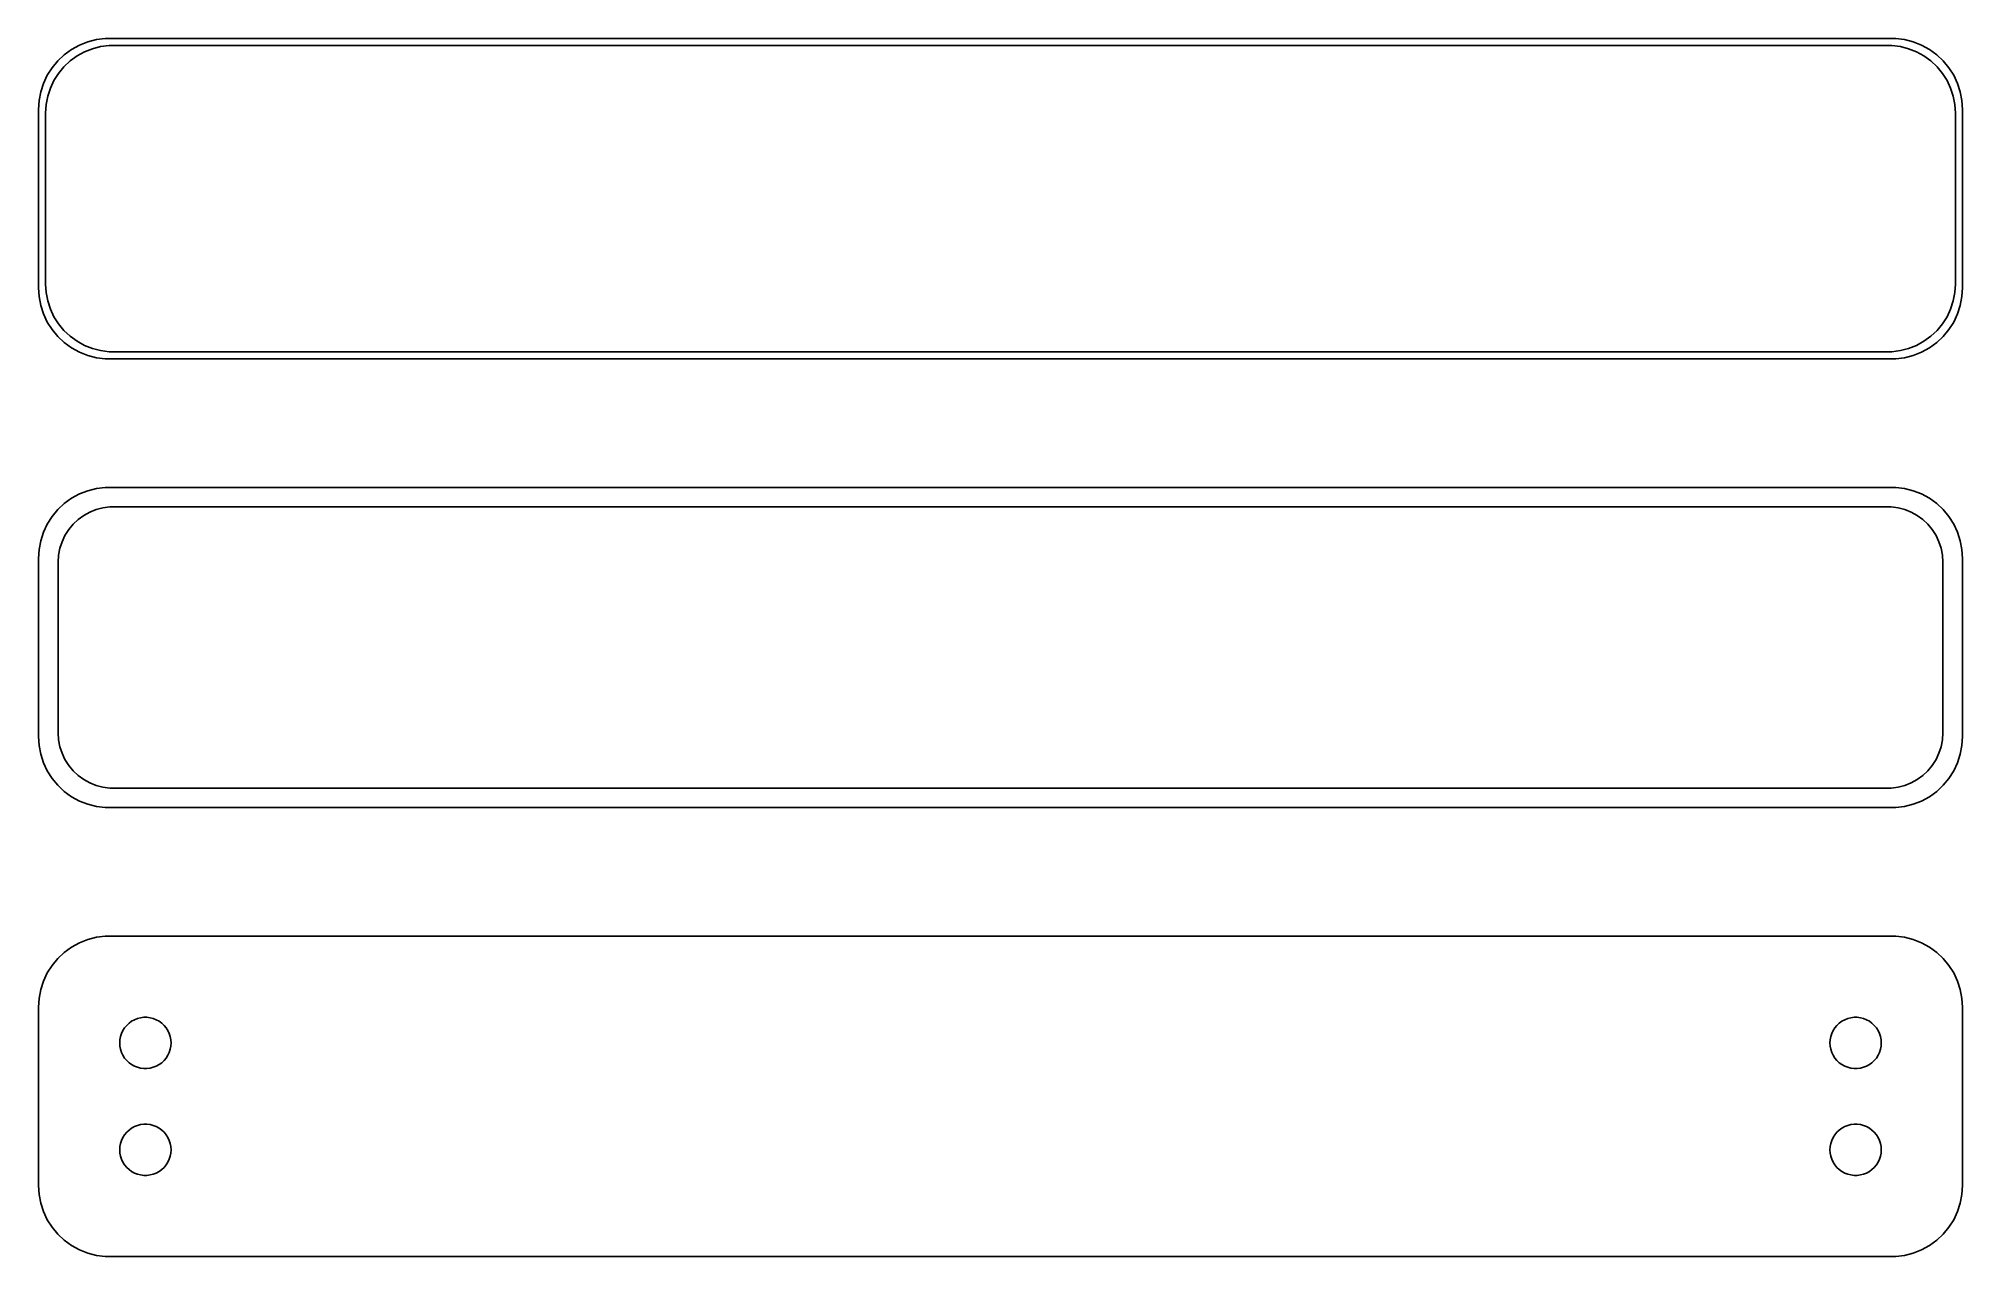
# Model space of a CAD drawing. Header units: metres. Extents: x -68 to 68, y 52 to 137.
import ezdxf

# ---------------------------------------------------------------- set-up
doc = ezdxf.new("R2010")
doc.units = ezdxf.units.M

msp = doc.modelspace()

# ---------------------------------------------------------------- linework, layer by layer
for p, q in [((-65.1791, 136.472), (-65.6871, 136.103)), ((-64.6289, 136.774), (-65.1791, 136.472)), ((-64.0451, 137.005), (-64.6289, 136.774)), ((-64.2724, 136.298), (-63.7178, 136.518)), ((-63.4369, 137.161), (-64.0451, 137.005)), ((-63.7178, 136.518), (-63.1401, 136.666)), ((-62.8139, 137.24), (-63.4369, 137.161)), ((-63.1401, 136.666), (-62.5482, 136.741)), ((62.8139, 137.24), (-62.8139, 137.24)), ((-62.5482, 136.741), (62.5482, 136.741)), ((62.5482, 136.741), (63.1401, 136.666)), ((63.4369, 137.161), (62.8139, 137.24)), ((63.1401, 136.666), (63.7178, 136.518)), ((64.0451, 137.005), (63.4369, 137.161)), ((63.7178, 136.518), (64.2724, 136.298)), ((64.6289, 136.774), (64.0451, 137.005)), ((65.1791, 136.472), (64.6289, 136.774)), ((65.6871, 136.103), (65.1791, 136.472)), ((-66.5451, 135.189), (-66.8815, 134.659)), ((-66.1448, 135.673), (-66.5451, 135.189)), ((-65.6871, 136.103), (-66.1448, 135.673)), ((-66.0928, 134.792), (-65.7126, 135.252)), ((-65.7126, 135.252), (-65.2778, 135.66)), ((-65.2778, 135.66), (-64.7952, 136.011)), ((-64.7952, 136.011), (-64.2724, 136.298)), ((64.2724, 136.298), (64.7952, 136.011)), ((64.7952, 136.011), (65.2778, 135.66)), ((65.2778, 135.66), (65.7126, 135.252)), ((66.1448, 135.673), (65.6871, 136.103)), ((65.7126, 135.252), (66.0928, 134.792)), ((66.5451, 135.189), (66.1448, 135.673)), ((66.8815, 134.659), (66.5451, 135.189)), ((-67.1489, 134.091), (-67.3429, 133.493)), ((-66.8815, 134.659), (-67.1489, 134.091)), ((-66.8508, 133.181), (-66.6664, 133.749)), ((-66.6664, 133.749), (-66.4125, 134.288)), ((-66.4125, 134.288), (-66.0928, 134.792)), ((66.0928, 134.792), (66.4125, 134.288)), ((66.4125, 134.288), (66.6664, 133.749)), ((66.6664, 133.749), (66.8508, 133.181)), ((67.1489, 134.091), (66.8815, 134.659)), ((67.3429, 133.493), (67.1489, 134.091)), ((-67.4606, 132.877), (-67.5, 132.25)), ((-67.3429, 133.493), (-67.4606, 132.877)), ((-67, 132), (-66.9625, 132.595)), ((-66.9625, 132.595), (-66.8508, 133.181)), ((66.8508, 133.181), (66.9625, 132.595)), ((66.9625, 132.595), (67, 132)), ((67.4606, 132.877), (67.3429, 133.493)), ((67.5, 132.25), (67.4606, 132.877)), ((-67.5, 132.25), (-67.5, 119.75)), ((-67, 120), (-67, 132)), ((67, 132), (67, 120)), ((67.5, 119.75), (67.5, 132.25)), ((-67.5, 119.75), (-67.4606, 119.123)), ((-67.4606, 119.123), (-67.3429, 118.507)), ((-66.9625, 119.405), (-67, 120)), ((-66.8508, 118.819), (-66.9625, 119.405)), ((-66.6664, 118.251), (-66.8508, 118.819)), ((66.8508, 118.819), (66.6664, 118.251)), ((66.9625, 119.405), (66.8508, 118.819)), ((67, 120), (66.9625, 119.405)), ((67.3429, 118.507), (67.4606, 119.123)), ((67.4606, 119.123), (67.5, 119.75)), ((-67.3429, 118.507), (-67.1489, 117.909)), ((-67.1489, 117.909), (-66.8815, 117.341)), ((-66.4125, 117.712), (-66.6664, 118.251)), ((-66.0928, 117.208), (-66.4125, 117.712)), ((66.4125, 117.712), (66.0928, 117.208)), ((66.6664, 118.251), (66.4125, 117.712)), ((66.8815, 117.341), (67.1489, 117.909)), ((67.1489, 117.909), (67.3429, 118.507)), ((-66.8815, 117.341), (-66.5451, 116.811)), ((-66.5451, 116.811), (-66.1448, 116.327)), ((-66.1448, 116.327), (-65.6871, 115.897)), ((-65.7126, 116.748), (-66.0928, 117.208)), ((-65.2778, 116.34), (-65.7126, 116.748)), ((-64.7952, 115.989), (-65.2778, 116.34)), ((65.2778, 116.34), (64.7952, 115.989)), ((65.7126, 116.748), (65.2778, 116.34)), ((65.6871, 115.897), (66.1448, 116.327)), ((66.0928, 117.208), (65.7126, 116.748)), ((66.1448, 116.327), (66.5451, 116.811)), ((66.5451, 116.811), (66.8815, 117.341)), ((-65.6871, 115.897), (-65.1791, 115.528)), ((-65.1791, 115.528), (-64.6289, 115.226)), ((-64.2724, 115.702), (-64.7952, 115.989)), ((-64.6289, 115.226), (-64.0451, 114.995)), ((-63.7178, 115.482), (-64.2724, 115.702)), ((-64.0451, 114.995), (-63.4369, 114.839)), ((-63.1401, 115.334), (-63.7178, 115.482)), ((-63.4369, 114.839), (-62.8139, 114.76)), ((-62.5482, 115.259), (-63.1401, 115.334)), ((-62.8139, 114.76), (62.8139, 114.76)), ((62.5482, 115.259), (-62.5482, 115.259)), ((63.1401, 115.334), (62.5482, 115.259)), ((62.8139, 114.76), (63.4369, 114.839)), ((63.7178, 115.482), (63.1401, 115.334)), ((63.4369, 114.839), (64.0451, 114.995)), ((64.2724, 115.702), (63.7178, 115.482)), ((64.0451, 114.995), (64.6289, 115.226)), ((64.7952, 115.989), (64.2724, 115.702)), ((64.6289, 115.226), (65.1791, 115.528)), ((65.1791, 115.528), (65.6871, 115.897)), ((-64.0451, 105.505), (-64.6289, 105.274)), ((-63.4369, 105.661), (-64.0451, 105.505)), ((-62.8139, 105.74), (-63.4369, 105.661)), ((62.8139, 105.74), (-62.8139, 105.74)), ((63.4369, 105.661), (62.8139, 105.74)), ((64.0451, 105.505), (63.4369, 105.661)), ((64.6289, 105.274), (64.0451, 105.505)), ((-66.1448, 104.173), (-66.5451, 103.689)), ((-65.6871, 104.603), (-66.1448, 104.173)), ((-65.1791, 104.972), (-65.6871, 104.603)), ((-64.6289, 105.274), (-65.1791, 104.972)), ((-64.3234, 103.767), (-63.8975, 104.001)), ((-63.8975, 104.001), (-63.4457, 104.18)), ((-63.4457, 104.18), (-62.9751, 104.301)), ((-62.9751, 104.301), (-62.493, 104.362)), ((-62.493, 104.362), (62.493, 104.362)), ((62.493, 104.362), (62.9751, 104.301)), ((62.9751, 104.301), (63.4457, 104.18)), ((63.4457, 104.18), (63.8975, 104.001)), ((63.8975, 104.001), (64.3234, 103.767)), ((65.1791, 104.972), (64.6289, 105.274)), ((65.6871, 104.603), (65.1791, 104.972)), ((66.1448, 104.173), (65.6871, 104.603)), ((66.5451, 103.689), (66.1448, 104.173)), ((-66.8815, 103.159), (-67.1489, 102.591)), ((-66.5451, 103.689), (-66.8815, 103.159)), ((-65.6408, 102.364), (-65.3805, 102.774)), ((-65.3805, 102.774), (-65.0707, 103.149)), ((-65.0707, 103.149), (-64.7165, 103.481)), ((-64.7165, 103.481), (-64.3234, 103.767)), ((64.3234, 103.767), (64.7165, 103.481)), ((64.7165, 103.481), (65.0707, 103.149)), ((65.0707, 103.149), (65.3805, 102.774)), ((65.3805, 102.774), (65.6408, 102.364)), ((66.8815, 103.159), (66.5451, 103.689)), ((67.1489, 102.591), (66.8815, 103.159)), ((-67.4606, 101.377), (-67.5, 100.75)), ((-67.3429, 101.993), (-67.4606, 101.377)), ((-67.1489, 102.591), (-67.3429, 101.993)), ((-66.089, 100.985), (-65.9979, 101.462)), ((-65.9979, 101.462), (-65.8477, 101.924)), ((-65.8477, 101.924), (-65.6408, 102.364)), ((65.6408, 102.364), (65.8477, 101.924)), ((65.8477, 101.924), (65.9979, 101.462)), ((65.9979, 101.462), (66.089, 100.985)), ((67.3429, 101.993), (67.1489, 102.591)), ((67.4606, 101.377), (67.3429, 101.993)), ((67.5, 100.75), (67.4606, 101.377)), ((-67.5, 100.75), (-67.5, 88.25)), ((-66.1195, 100.5), (-66.089, 100.985)), ((-66.1195, 88.5), (-66.1195, 100.5)), ((66.089, 100.985), (66.1195, 100.5)), ((66.1195, 100.5), (66.1195, 88.5)), ((67.5, 88.25), (67.5, 100.75)), ((-67.5, 88.25), (-67.4606, 87.6233)), ((-66.089, 88.015), (-66.1195, 88.5)), ((-65.9979, 87.5377), (-66.089, 88.015)), ((66.089, 88.015), (65.9979, 87.5377)), ((66.1195, 88.5), (66.089, 88.015)), ((67.4606, 87.6233), (67.5, 88.25)), ((-67.4606, 87.6233), (-67.3429, 87.0066)), ((-67.3429, 87.0066), (-67.1489, 86.4094)), ((-67.1489, 86.4094), (-66.8815, 85.8412)), ((-65.8477, 87.0756), (-65.9979, 87.5377)), ((-65.6408, 86.6359), (-65.8477, 87.0756)), ((-65.3805, 86.2256), (-65.6408, 86.6359)), ((65.6408, 86.6359), (65.3805, 86.2256)), ((65.8477, 87.0756), (65.6408, 86.6359)), ((65.9979, 87.5377), (65.8477, 87.0756)), ((66.8815, 85.8412), (67.1489, 86.4094)), ((67.1489, 86.4094), (67.3429, 87.0066)), ((67.3429, 87.0066), (67.4606, 87.6233)), ((-66.8815, 85.8412), (-66.5451, 85.3111)), ((-66.5451, 85.3111), (-66.1448, 84.8273)), ((-65.0707, 85.8512), (-65.3805, 86.2256)), ((-64.7165, 85.5185), (-65.0707, 85.8512)), ((-64.3234, 85.2329), (-64.7165, 85.5185)), ((-63.8975, 84.9988), (-64.3234, 85.2329)), ((64.3234, 85.2329), (63.8975, 84.9988)), ((64.7165, 85.5185), (64.3234, 85.2329)), ((65.0707, 85.8512), (64.7165, 85.5185)), ((65.3805, 86.2256), (65.0707, 85.8512)), ((66.1448, 84.8273), (66.5451, 85.3111)), ((66.5451, 85.3111), (66.8815, 85.8412)), ((-66.1448, 84.8273), (-65.6871, 84.3974)), ((-65.6871, 84.3974), (-65.1791, 84.0284)), ((-65.1791, 84.0284), (-64.6289, 83.7259)), ((-64.6289, 83.7259), (-64.0451, 83.4947)), ((-63.4457, 84.8199), (-63.8975, 84.9988)), ((-62.9751, 84.6991), (-63.4457, 84.8199)), ((-62.493, 84.6382), (-62.9751, 84.6991)), ((62.493, 84.6382), (-62.493, 84.6382)), ((62.9751, 84.6991), (62.493, 84.6382)), ((63.4457, 84.8199), (62.9751, 84.6991)), ((63.8975, 84.9988), (63.4457, 84.8199)), ((64.0451, 83.4947), (64.6289, 83.7259)), ((64.6289, 83.7259), (65.1791, 84.0284)), ((65.1791, 84.0284), (65.6871, 84.3974)), ((65.6871, 84.3974), (66.1448, 84.8273)), ((-64.0451, 83.4947), (-63.4369, 83.3386)), ((-63.4369, 83.3386), (-62.8139, 83.2599)), ((-62.8139, 83.2599), (62.8139, 83.2599)), ((62.8139, 83.2599), (63.4369, 83.3386)), ((63.4369, 83.3386), (64.0451, 83.4947)), ((-65.6871, 73.1026), (-66.1448, 72.6727)), ((-65.1791, 73.4716), (-65.6871, 73.1026)), ((-64.6289, 73.7741), (-65.1791, 73.4716)), ((-64.0451, 74.0053), (-64.6289, 73.7741)), ((-63.4369, 74.1614), (-64.0451, 74.0053)), ((-62.8139, 74.2401), (-63.4369, 74.1614)), ((62.8139, 74.2401), (-62.8139, 74.2401)), ((63.4369, 74.1614), (62.8139, 74.2401)), ((64.0451, 74.0053), (63.4369, 74.1614)), ((64.6289, 73.7741), (64.0451, 74.0053)), ((65.1791, 73.4716), (64.6289, 73.7741)), ((65.6871, 73.1026), (65.1791, 73.4716)), ((66.1448, 72.6727), (65.6871, 73.1026)), ((-66.8815, 71.6588), (-67.1489, 71.0906)), ((-66.5451, 72.1889), (-66.8815, 71.6588)), ((-66.1448, 72.6727), (-66.5451, 72.1889)), ((66.5451, 72.1889), (66.1448, 72.6727)), ((66.8815, 71.6588), (66.5451, 72.1889)), ((67.1489, 71.0906), (66.8815, 71.6588)), ((-67.3429, 70.4934), (-67.4606, 69.8767)), ((-67.1489, 71.0906), (-67.3429, 70.4934)), ((67.3429, 70.4934), (67.1489, 71.0906)), ((67.4606, 69.8767), (67.3429, 70.4934)), ((-67.4606, 69.8767), (-67.5, 69.25)), ((-67.5, 69.25), (-67.5, 56.75)), ((67.5, 69.25), (67.4606, 69.8767)), ((67.5, 56.75), (67.5, 69.25)), ((-61.6736, 67.4126), (-61.5773, 67.6171)), ((-61.5773, 67.6171), (-61.4562, 67.808)), ((-61.4562, 67.808), (-61.3121, 67.9822)), ((-61.3121, 67.9822), (-61.1474, 68.1369)), ((-61.1474, 68.1369), (-60.9645, 68.2698)), ((-60.9645, 68.2698), (-60.7664, 68.3787)), ((-60.7664, 68.3787), (-60.5562, 68.4619)), ((-60.5562, 68.4619), (-60.3373, 68.5181)), ((-60.3373, 68.5181), (-60.113, 68.5464)), ((-60.113, 68.5464), (-59.887, 68.5464)), ((-59.887, 68.5464), (-59.6627, 68.5181)), ((-59.6627, 68.5181), (-59.4438, 68.4619)), ((-59.4438, 68.4619), (-59.2336, 68.3787)), ((-59.2336, 68.3787), (-59.0355, 68.2698)), ((-59.0355, 68.2698), (-58.8526, 68.1369)), ((-58.8526, 68.1369), (-58.6879, 67.9822)), ((-58.6879, 67.9822), (-58.5438, 67.808)), ((-58.5438, 67.808), (-58.4226, 67.6171)), ((-58.4226, 67.6171), (-58.3264, 67.4126)), ((58.3264, 67.4126), (58.4226, 67.6171)), ((58.4226, 67.6171), (58.5438, 67.808)), ((58.5438, 67.808), (58.6879, 67.9822)), ((58.6879, 67.9822), (58.8526, 68.1369)), ((58.8526, 68.1369), (59.0355, 68.2698)), ((59.0355, 68.2698), (59.2336, 68.3787)), ((59.2336, 68.3787), (59.4438, 68.4619)), ((59.4438, 68.4619), (59.6627, 68.5181)), ((59.6627, 68.5181), (59.887, 68.5464)), ((59.887, 68.5464), (60.113, 68.5464)), ((60.113, 68.5464), (60.3373, 68.5181)), ((60.3373, 68.5181), (60.5562, 68.4619)), ((60.5562, 68.4619), (60.7664, 68.3787)), ((60.7664, 68.3787), (60.9645, 68.2698)), ((60.9645, 68.2698), (61.1474, 68.1369)), ((61.1474, 68.1369), (61.3121, 67.9822)), ((61.3121, 67.9822), (61.4562, 67.808)), ((61.4562, 67.808), (61.5773, 67.6171)), ((61.5773, 67.6171), (61.6736, 67.4126)), ((-61.8, 66.75), (-61.7858, 66.9756)), ((-61.7858, 66.5244), (-61.8, 66.75)), ((-61.7858, 66.9756), (-61.7434, 67.1976)), ((-61.7434, 66.3024), (-61.7858, 66.5244)), ((-61.7434, 67.1976), (-61.6736, 67.4126)), ((-61.6736, 66.0874), (-61.7434, 66.3024)), ((-58.3264, 67.4126), (-58.2565, 67.1976)), ((-58.2565, 66.3024), (-58.3264, 66.0874)), ((-58.2565, 67.1976), (-58.2142, 66.9756)), ((-58.2142, 66.5244), (-58.2565, 66.3024)), ((-58.2142, 66.9756), (-58.2, 66.75)), ((-58.2, 66.75), (-58.2142, 66.5244)), ((58.2, 66.75), (58.2142, 66.9756)), ((58.2142, 66.5244), (58.2, 66.75)), ((58.2142, 66.9756), (58.2565, 67.1976)), ((58.2565, 66.3024), (58.2142, 66.5244)), ((58.2565, 67.1976), (58.3264, 67.4126)), ((58.3264, 66.0874), (58.2565, 66.3024)), ((61.6736, 67.4126), (61.7434, 67.1976)), ((61.7434, 66.3024), (61.6736, 66.0874)), ((61.7434, 67.1976), (61.7858, 66.9756)), ((61.7858, 66.5244), (61.7434, 66.3024)), ((61.7858, 66.9756), (61.8, 66.75)), ((61.8, 66.75), (61.7858, 66.5244)), ((-61.5773, 65.8828), (-61.6736, 66.0874)), ((-61.4562, 65.692), (-61.5773, 65.8828)), ((-61.3121, 65.5178), (-61.4562, 65.692)), ((-61.1474, 65.3631), (-61.3121, 65.5178)), ((-60.9645, 65.2302), (-61.1474, 65.3631)), ((-60.7664, 65.1213), (-60.9645, 65.2302)), ((-60.5562, 65.0381), (-60.7664, 65.1213)), ((-60.3373, 64.9819), (-60.5562, 65.0381)), ((-60.113, 64.9536), (-60.3373, 64.9819)), ((-59.887, 64.9536), (-60.113, 64.9536)), ((-59.6627, 64.9819), (-59.887, 64.9536)), ((-59.4438, 65.0381), (-59.6627, 64.9819)), ((-59.2336, 65.1213), (-59.4438, 65.0381)), ((-59.0355, 65.2302), (-59.2336, 65.1213)), ((-58.8526, 65.3631), (-59.0355, 65.2302)), ((-58.6879, 65.5178), (-58.8526, 65.3631)), ((-58.5438, 65.692), (-58.6879, 65.5178)), ((-58.4226, 65.8828), (-58.5438, 65.692)), ((-58.3264, 66.0874), (-58.4226, 65.8828)), ((58.4226, 65.8828), (58.3264, 66.0874)), ((58.5438, 65.692), (58.4226, 65.8828)), ((58.6879, 65.5178), (58.5438, 65.692)), ((58.8526, 65.3631), (58.6879, 65.5178)), ((59.0355, 65.2302), (58.8526, 65.3631)), ((59.2336, 65.1213), (59.0355, 65.2302)), ((59.4438, 65.0381), (59.2336, 65.1213)), ((59.6627, 64.9819), (59.4438, 65.0381)), ((59.887, 64.9536), (59.6627, 64.9819)), ((60.113, 64.9536), (59.887, 64.9536)), ((60.3373, 64.9819), (60.113, 64.9536)), ((60.5562, 65.0381), (60.3373, 64.9819)), ((60.7664, 65.1213), (60.5562, 65.0381)), ((60.9645, 65.2302), (60.7664, 65.1213)), ((61.1474, 65.3631), (60.9645, 65.2302)), ((61.3121, 65.5178), (61.1474, 65.3631)), ((61.4562, 65.692), (61.3121, 65.5178)), ((61.5773, 65.8828), (61.4562, 65.692)), ((61.6736, 66.0874), (61.5773, 65.8828)), ((-61.1474, 60.6369), (-60.9645, 60.7698)), ((-60.9645, 60.7698), (-60.7664, 60.8787)), ((-60.7664, 60.8787), (-60.5562, 60.9619)), ((-60.5562, 60.9619), (-60.3373, 61.0181)), ((-60.3373, 61.0181), (-60.113, 61.0464)), ((-60.113, 61.0464), (-59.887, 61.0464)), ((-59.887, 61.0464), (-59.6627, 61.0181)), ((-59.6627, 61.0181), (-59.4438, 60.9619)), ((-59.4438, 60.9619), (-59.2336, 60.8787)), ((-59.2336, 60.8787), (-59.0355, 60.7698)), ((-59.0355, 60.7698), (-58.8526, 60.6369)), ((58.8526, 60.6369), (59.0355, 60.7698)), ((59.0355, 60.7698), (59.2336, 60.8787)), ((59.2336, 60.8787), (59.4438, 60.9619)), ((59.4438, 60.9619), (59.6627, 61.0181)), ((59.6627, 61.0181), (59.887, 61.0464)), ((59.887, 61.0464), (60.113, 61.0464)), ((60.113, 61.0464), (60.3373, 61.0181)), ((60.3373, 61.0181), (60.5562, 60.9619)), ((60.5562, 60.9619), (60.7664, 60.8787)), ((60.7664, 60.8787), (60.9645, 60.7698)), ((60.9645, 60.7698), (61.1474, 60.6369)), ((-61.8, 59.25), (-61.7858, 59.4756)), ((-61.7858, 59.4756), (-61.7434, 59.6976)), ((-61.7434, 59.6976), (-61.6736, 59.9126)), ((-61.6736, 59.9126), (-61.5773, 60.1172)), ((-61.5773, 60.1172), (-61.4562, 60.308)), ((-61.4562, 60.308), (-61.3121, 60.4822)), ((-61.3121, 60.4822), (-61.1474, 60.6369)), ((-58.8526, 60.6369), (-58.6879, 60.4822)), ((-58.6879, 60.4822), (-58.5438, 60.308)), ((-58.5438, 60.308), (-58.4226, 60.1172)), ((-58.4226, 60.1172), (-58.3264, 59.9126)), ((-58.3264, 59.9126), (-58.2565, 59.6976)), ((-58.2565, 59.6976), (-58.2142, 59.4756)), ((-58.2142, 59.4756), (-58.2, 59.25)), ((58.2, 59.25), (58.2142, 59.4756)), ((58.2142, 59.4756), (58.2565, 59.6976)), ((58.2565, 59.6976), (58.3264, 59.9126)), ((58.3264, 59.9126), (58.4226, 60.1172)), ((58.4226, 60.1172), (58.5438, 60.308)), ((58.5438, 60.308), (58.6879, 60.4822)), ((58.6879, 60.4822), (58.8526, 60.6369)), ((61.1474, 60.6369), (61.3121, 60.4822)), ((61.3121, 60.4822), (61.4562, 60.308)), ((61.4562, 60.308), (61.5773, 60.1172)), ((61.5773, 60.1172), (61.6736, 59.9126)), ((61.6736, 59.9126), (61.7434, 59.6976)), ((61.7434, 59.6976), (61.7858, 59.4756)), ((61.7858, 59.4756), (61.8, 59.25)), ((-61.7858, 59.0244), (-61.8, 59.25)), ((-61.7434, 58.8024), (-61.7858, 59.0244)), ((-61.6736, 58.5874), (-61.7434, 58.8024)), ((-61.5773, 58.3829), (-61.6736, 58.5874)), ((-61.4562, 58.192), (-61.5773, 58.3829)), ((-61.3121, 58.0178), (-61.4562, 58.192)), ((-58.5438, 58.192), (-58.6879, 58.0178)), ((-58.4226, 58.3829), (-58.5438, 58.192)), ((-58.3264, 58.5874), (-58.4226, 58.3829)), ((-58.2565, 58.8024), (-58.3264, 58.5874)), ((-58.2142, 59.0244), (-58.2565, 58.8024)), ((-58.2, 59.25), (-58.2142, 59.0244)), ((58.2142, 59.0244), (58.2, 59.25)), ((58.2565, 58.8024), (58.2142, 59.0244)), ((58.3264, 58.5874), (58.2565, 58.8024)), ((58.4226, 58.3829), (58.3264, 58.5874)), ((58.5438, 58.192), (58.4226, 58.3829)), ((58.6879, 58.0178), (58.5438, 58.192)), ((61.4562, 58.192), (61.3121, 58.0178)), ((61.5773, 58.3829), (61.4562, 58.192)), ((61.6736, 58.5874), (61.5773, 58.3829)), ((61.7434, 58.8024), (61.6736, 58.5874)), ((61.7858, 59.0244), (61.7434, 58.8024)), ((61.8, 59.25), (61.7858, 59.0244)), ((-67.5, 56.75), (-67.4606, 56.1233)), ((-61.1474, 57.8631), (-61.3121, 58.0178)), ((-60.9645, 57.7302), (-61.1474, 57.8631)), ((-60.7664, 57.6213), (-60.9645, 57.7302)), ((-60.5562, 57.5381), (-60.7664, 57.6213)), ((-60.3373, 57.4819), (-60.5562, 57.5381)), ((-60.113, 57.4536), (-60.3373, 57.4819)), ((-59.887, 57.4536), (-60.113, 57.4536)), ((-59.6627, 57.4819), (-59.887, 57.4536)), ((-59.4438, 57.5381), (-59.6627, 57.4819)), ((-59.2336, 57.6213), (-59.4438, 57.5381)), ((-59.0355, 57.7302), (-59.2336, 57.6213)), ((-58.8526, 57.8631), (-59.0355, 57.7302)), ((-58.6879, 58.0178), (-58.8526, 57.8631)), ((58.8526, 57.8631), (58.6879, 58.0178)), ((59.0355, 57.7302), (58.8526, 57.8631)), ((59.2336, 57.6213), (59.0355, 57.7302)), ((59.4438, 57.5381), (59.2336, 57.6213)), ((59.6627, 57.4819), (59.4438, 57.5381)), ((59.887, 57.4536), (59.6627, 57.4819)), ((60.113, 57.4536), (59.887, 57.4536)), ((60.3373, 57.4819), (60.113, 57.4536)), ((60.5562, 57.5381), (60.3373, 57.4819)), ((60.7664, 57.6213), (60.5562, 57.5381)), ((60.9645, 57.7302), (60.7664, 57.6213)), ((61.1474, 57.8631), (60.9645, 57.7302)), ((61.3121, 58.0178), (61.1474, 57.8631)), ((67.4606, 56.1233), (67.5, 56.75)), ((-67.4606, 56.1233), (-67.3429, 55.5066)), ((-67.3429, 55.5066), (-67.1489, 54.9094)), ((67.1489, 54.9094), (67.3429, 55.5066)), ((67.3429, 55.5066), (67.4606, 56.1233)), ((-67.1489, 54.9094), (-66.8815, 54.3412)), ((-66.8815, 54.3412), (-66.5451, 53.8111)), ((66.5451, 53.8111), (66.8815, 54.3412)), ((66.8815, 54.3412), (67.1489, 54.9094)), ((-66.5451, 53.8111), (-66.1448, 53.3273)), ((-66.1448, 53.3273), (-65.6871, 52.8974)), ((-65.6871, 52.8974), (-65.1791, 52.5284)), ((65.1791, 52.5284), (65.6871, 52.8974)), ((65.6871, 52.8974), (66.1448, 53.3273)), ((66.1448, 53.3273), (66.5451, 53.8111)), ((-65.1791, 52.5284), (-64.6289, 52.2259)), ((-64.6289, 52.2259), (-64.0451, 51.9947)), ((-64.0451, 51.9947), (-63.4369, 51.8386)), ((-63.4369, 51.8386), (-62.8139, 51.7599)), ((-62.8139, 51.7599), (62.8139, 51.7599)), ((62.8139, 51.7599), (63.4369, 51.8386)), ((63.4369, 51.8386), (64.0451, 51.9947)), ((64.0451, 51.9947), (64.6289, 52.2259)), ((64.6289, 52.2259), (65.1791, 52.5284))]:
    msp.add_line(p, q)

doc.saveas('drawing.dxf')
